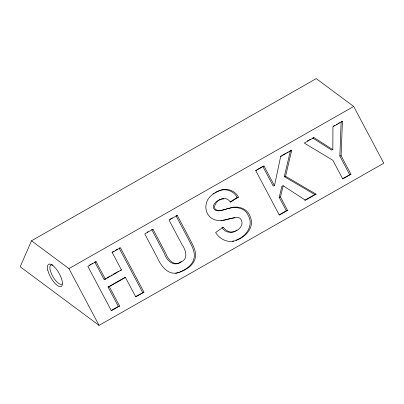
<?xml version="1.0" encoding="UTF-8"?>
<svg xmlns="http://www.w3.org/2000/svg" width="404" height="404" viewBox="0 0 404 404"><rect width="100%" height="100%" fill="white"/><g stroke="black" fill="none" stroke-linecap="round" stroke-linejoin="round"><path stroke-width="0.61" d="M332.846 149.682L332.931 126.77L342.415 121.372L341.092 155.671L350.965 174.291L342.764 178.962L332.856 160.282L304.288 143.082L313.938 137.587L332.846 149.682L331.588 150.066L312.686 137.971M350.965 174.291L349.707 174.674L339.835 156.055L341.158 121.755M274.478 185.724L264.024 166.014L262.772 166.398L273.225 186.103L274.478 185.724L280.654 156.545L291.723 150.243L285.542 176.27L284.285 176.654L290.466 150.621L291.723 150.243M283.189 185.769L280.452 196.985L287.562 210.398L286.31 210.782L279.194 197.369L281.936 186.148L283.189 185.769L305.444 200.217L316.095 194.152L285.542 176.27M31.502 240.779L20.2 266.776L99.056 325.377L383.8 163.221L353.692 106.449L316.246 78.623L31.502 240.779L68.948 268.604L99.056 325.377M233.189 231.957C229.179 232.805 225.432 230.295 223.175 227.159L215.615 232.568C219.428 238.638 226.573 242.759 233.82 241.006M235.85 230.649L236.89 229.987M230.169 201.929L237.188 197.48L238.441 197.102C234.891 190.026 225.831 187.466 218.877 190.951A36.183 33.572 73.1 0 0 211.777 195.218C204.414 200.404 203.692 212.156 210.944 217.786C218.938 223.826 228.447 218.019 237.097 217.337C241.875 217.271 243.461 223.796 240.673 227.003C236.456 233.184 226.053 234.719 221.917 227.543M238.441 197.102L230.421 202.182C221.533 189.047 203.217 215.266 224.472 209.61M181.244 261.539C174.356 267.655 166.514 260.777 164.484 253.667L151.737 229.629M68.948 268.604L353.692 106.449M89.673 264.974L90.698 264.388M91.728 263.802L92.758 263.216M111.974 252.273L114.029 251.101M115.574 250.222L117.63 249.051M147.107 232.265L148.137 231.679M169.842 219.316L172.412 217.852M255.57 170.498L256.596 169.912M257.626 169.327L262.257 166.69M280.452 156.328L281.507 155.727M282.563 155.126L285.724 153.323M286.779 152.722L287.83 152.121M288.885 151.525L289.941 150.924M307.323 141.021L308.393 140.41M309.469 139.804L310.54 139.193M333.255 126.255L334.835 125.356M336.416 124.452L337.471 123.856M338.527 123.255L339.577 122.654M108.06 287.022L124.19 277.836L125.447 277.452L135.739 296.859L143.97 292.173L120.432 247.788L112.201 252.475L121.463 269.943L105.338 279.129L96.071 261.661L87.84 266.347L111.378 310.732L119.609 306.045L109.317 286.638L108.06 287.022L118.357 306.429L119.609 306.045M177.583 272.826C184.689 270.725 192.45 266.554 194.981 259.1C197.303 251.884 192.668 244.965 189.633 238.734L177.265 215.423L169.039 220.109L182.058 244.662C185.724 249.823 188.724 258.676 181.128 262.024C174.144 266.852 167.872 259.494 165.741 253.283L152.99 229.245L144.763 233.931L157.318 257.606C160.873 265.756 168.044 275.871 178.346 272.594M264.024 166.014L255.793 170.7L279.336 215.085L287.562 210.398M104.616 279.204L105.691 278.593M106.767 277.982L109.994 276.144M111.07 275.533L112.145 274.922M113.221 274.306L116.443 272.473M117.519 271.857L118.594 271.246M109.317 286.638L125.447 277.452M111.15 310.53L118.357 306.429M135.512 296.657L143.97 292.173M279.108 214.883L286.31 210.782M304.722 200.293L314.837 194.531L316.095 194.152M342.602 178.725L349.707 174.674M235.961 240.228C245.784 236.961 254.066 225.69 248.309 215.59C244.46 206.545 233.406 206.252 225.457 209.363M233.653 231.785L235.33 230.982M179.548 272.23C185.396 269.675 191.683 265.928 193.723 259.484C196.051 252.268 191.41 245.349 188.375 239.118L176.013 215.802M218.17 191.143C225.023 187.88 233.729 190.643 237.188 197.48M232.568 241.39C243.147 239.198 255.131 229.023 250.409 217.185C247.824 208.222 237.456 205.075 229.315 208.297C224.75 208.949 215.367 214.226 213.226 207.398C213.307 202.399 219.16 198.879 223.76 198.93M341.577 121.629L342.415 121.372M313.1 137.845L313.938 137.587M339.835 156.055L341.092 155.671M176.432 215.675L177.265 215.423M152.156 229.502L152.99 229.245M279.194 197.369L280.452 196.985M120.013 247.915L119.175 248.172L142.713 292.557M95.233 261.913L96.071 261.661M222.336 227.417L223.175 227.159M120.21 270.326L121.463 269.943M105.338 279.129L104.081 279.512L94.814 262.044M226.7 219.564L229.543 218.832M223.367 220.382L226.225 219.69M230.017 218.716L234.845 217.751M175.568 273.291L177.088 272.978M221.059 220.751L222.21 220.564M284.285 176.654L314.837 194.531M212.913 193.869A36.183 33.572 73.1 0 1 213.918 193.238M214.948 192.647A36.183 33.572 73.1 0 1 217.62 191.334M62.09 283.906A10.999 4.015 60.3 0 1 51.995 274.922A10.999 4.015 60.3 0 1 52.863 265.064M47.778 270.074A12.756 4.656 60.3 0 0 60.469 286.704A12.756 4.656 60.3 0 0 56.53 269.377A12.756 4.656 60.3 0 0 47.778 270.074"/></g></svg>
